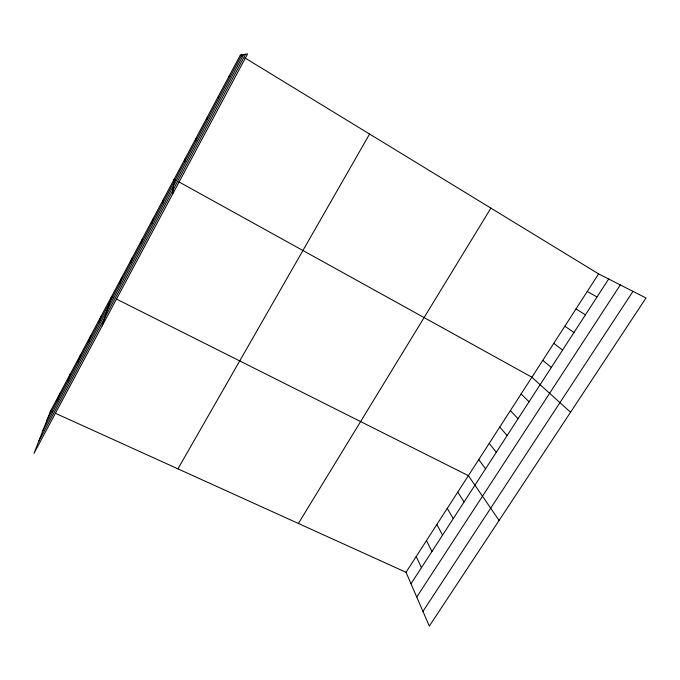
<?xml version="1.0" encoding="UTF-8"?>
<svg xmlns="http://www.w3.org/2000/svg" width="680" height="680" viewBox="0 0 680 680"><rect width="100%" height="100%" fill="white"/><g stroke="black" fill="none" stroke-linecap="round" stroke-linejoin="round"><path stroke-width="1.02" d="M184.883 161.619L184.909 159.026M172.601 194.148L174.139 179.231L176.001 180.26M162.851 202.904L163.464 199.24M151.997 223.252L152.889 219.071M141.244 243.415L142.418 238.723M130.585 263.381L132.031 258.196M120.037 283.169L121.745 277.491M102.187 325.822L111.545 296.607L113.398 297.534M98.906 322.771L101.141 316.124M88.332 342.584L90.831 335.461M77.86 362.21L80.614 354.62M67.481 381.65L70.49 373.609M57.205 400.92L60.46 392.42M50.515 411.069L34 453.339L247.588 53.907L240.321 55.114L50.515 411.069L52.428 411.935M47.022 420.002L241.842 54.867M42.984 430.355L243.619 54.57M38.564 441.668L245.565 54.239M177.939 468.851L369.589 134.045M298.392 523.472L490.909 208.131M406.019 572.279L598.604 273.896L646 297.984L429.326 626.093L406.019 572.279L55.301 413.236M411 583.78L608.668 279.012M416.738 597.023L620.304 284.92M422.96 611.388L632.969 291.363M229.024 76.296L230.231 76.636M116.169 298.928L468.384 475.66L499.103 520.429M178.781 181.798L531.904 377.238L570.554 412.225M587.256 291.474L597.006 296.999M240.321 55.114L242.114 56.21M244.8 57.851L598.604 273.896M576.002 308.916L585.438 314.832M564.842 326.204L573.971 332.52M553.775 343.357L562.598 350.055M542.793 360.366L551.318 367.438M521.101 393.975L529.04 401.786M217.838 97.274L218.722 98.192M510.391 410.575L518.041 418.744M499.758 427.04L507.127 435.565M489.217 443.377L496.306 452.251M478.754 459.587L485.579 468.8M457.776 492.09L464.058 501.985M447.262 508.394L453.271 518.611M436.823 524.552L442.569 535.109M426.479 540.591L431.962 551.463M416.211 556.495L421.438 567.689M206.762 118.048L207.332 119.535M195.789 138.635L196.053 140.683"/></g></svg>
